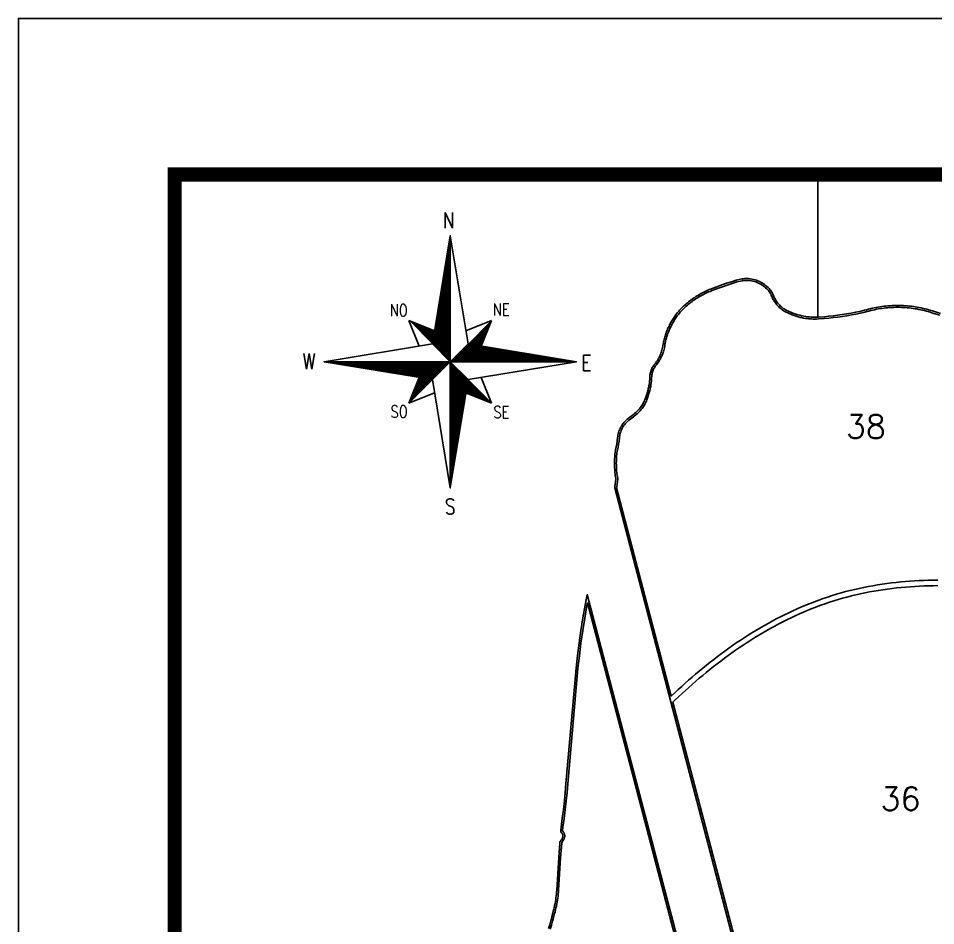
# Model space of a CAD drawing. Header units: metres. Extents: x 731436 to 734980, y 7842414 to 7847426.
# Drawn here: x 731436 to 732427, y 7846445 to 7847426 of the extents above; entities that cross this region are included whole.
import ezdxf
from ezdxf.enums import TextEntityAlignment as Align

# ---------------------------------------------------------------- set-up
doc = ezdxf.new("R2010")
doc.units = ezdxf.units.M
doc.header["$LTSCALE"] = 0.6
doc.linetypes.add('LIN0', pattern=[0])
for name, color, linetype in [('0114001293', 1, 'Continuous'), ('0114001293036', 5, 'Continuous'), ('0114001293038', 5, 'Continuous'), ('0114001293039', 5, 'Continuous'), ('MALHA', 8, 'Continuous'), ('MARGEM', 5, 'Continuous'), ('SETA_NORTE', 3, 'Continuous'), ('TEXTO', 7, 'Continuous')]:
    doc.layers.add(name, color=color, linetype=linetype)
doc.styles.add('ROMANS', font='romans')
doc.styles.add('Simplex', font='simplex.shx')

# ---------------------------------------------------------------- blocks, each defined once
blk = doc.blocks.new('A$C309442C0')
at = {"layer": 'SETA_NORTE', "linetype": 'Continuous'}
h = blk.add_hatch(dxfattribs=at)
h.set_pattern_fill('ANSI31', color=256, scale=0.1375, angle=-90, style=0)
h.set_pattern_definition([(315, (-215853.3434, 13873.16845), (0.3086963042, 0.3086963042), [])])
h.paths.add_polyline_path([(73.46, 97.41), (74.7, 104.95), (60.04, 110.83)])
h = blk.add_hatch(dxfattribs=at)
h.set_pattern_fill('ANSI31', color=256, scale=0.1375, angle=180, style=0)
h.set_pattern_definition([(225, (13869.59828, 216024.21475), (0.3086963042, -0.3086963042), [])])
h.paths.add_polyline_path([(93.84, 97.41), (101.38, 96.17), (107.26, 110.83)])
h = blk.add_hatch(dxfattribs=at)
h.set_pattern_fill('ANSI31', color=256, scale=0.1375, style=0)
h.set_pattern_definition([(45, (-13702.2971, -215849.77324), (-0.3086963042, 0.3086963042), [])])
h.paths.add_polyline_path([(73.46, 77.03), (65.92, 78.27), (60.04, 63.61)])
h = blk.add_hatch(dxfattribs=at)
h.set_pattern_fill('ANSI31', color=256, scale=0.1375, angle=90, style=0)
h.set_pattern_definition([(135, (216020.6446, -13698.72693), (-0.3086963042, -0.3086963042), [])])
h.paths.add_polyline_path([(93.84, 77.03), (92.6, 69.49), (107.26, 63.61)])
for p, q in [((83.35, 157.49), (83.65, 157.79)), ((83.48, 158.25), (83.65, 158.42)), ((83.6, 159.02), (83.65, 159.06)), ((82.22, 150.63), (83.65, 152.05)), ((82.35, 151.39), (83.65, 152.69)), ((82.47, 152.15), (83.65, 153.33)), ((82.6, 152.91), (83.65, 153.96)), ((82.73, 153.68), (83.65, 154.6)), ((82.85, 154.44), (83.65, 155.24)), ((82.98, 155.2), (83.65, 155.88)), ((83.1, 155.96), (83.65, 156.51)), ((83.23, 156.73), (83.65, 157.15)), ((81.22, 144.53), (83.65, 146.96)), ((81.34, 145.29), (83.65, 147.59)), ((81.47, 146.05), (83.65, 148.23)), ((81.59, 146.81), (83.65, 148.87)), ((81.72, 147.58), (83.65, 149.51)), ((81.85, 148.34), (83.65, 150.14)), ((81.97, 149.1), (83.65, 150.78)), ((82.1, 149.86), (83.65, 151.42)), ((80.21, 138.42), (83.65, 141.86)), ((80.34, 139.19), (83.65, 142.5)), ((80.46, 139.95), (83.65, 143.14)), ((80.59, 140.71), (83.65, 143.77)), ((80.72, 141.47), (83.65, 144.41)), ((80.84, 142.24), (83.65, 145.05)), ((80.97, 143), (83.65, 145.68)), ((81.09, 143.76), (83.65, 146.32)), ((79.21, 132.32), (83.65, 136.77)), ((79.33, 133.09), (83.65, 137.4)), ((79.46, 133.85), (83.65, 138.04)), ((79.59, 134.61), (83.65, 138.68)), ((79.71, 135.37), (83.65, 139.31)), ((79.84, 136.14), (83.65, 139.95)), ((79.96, 136.9), (83.65, 140.59)), ((80.09, 137.66), (83.65, 141.22)), ((78.08, 125.46), (83.65, 131.03)), ((78.2, 126.22), (83.65, 131.67)), ((78.33, 126.98), (83.65, 132.31)), ((78.45, 127.75), (83.65, 132.94)), ((78.58, 128.51), (83.65, 133.58)), ((78.71, 129.27), (83.65, 134.22)), ((78.83, 130.03), (83.65, 134.85)), ((78.96, 130.8), (83.65, 135.49)), ((79.08, 131.56), (83.65, 136.13)), ((77.07, 119.36), (83.65, 125.94)), ((77.2, 120.12), (83.65, 126.57)), ((77.32, 120.88), (83.65, 127.21)), ((77.45, 121.65), (83.65, 127.85)), ((77.58, 122.41), (83.65, 128.48)), ((77.7, 123.17), (83.65, 129.12)), ((77.83, 123.93), (83.65, 129.76)), ((77.95, 124.7), (83.65, 130.39)), ((76.07, 113.26), (83.65, 120.84)), ((76.19, 114.02), (83.65, 121.48)), ((76.32, 114.78), (83.65, 122.11)), ((76.44, 115.54), (83.65, 122.75)), ((76.57, 116.31), (83.65, 123.39)), ((76.7, 117.07), (83.65, 124.02)), ((76.82, 117.83), (83.65, 124.66)), ((76.95, 118.59), (83.65, 125.3)), ((75.06, 107.16), (83.65, 115.74)), ((75.19, 107.92), (83.65, 116.38)), ((75.31, 108.68), (83.65, 117.02)), ((75.44, 109.44), (83.65, 117.65)), ((75.57, 110.21), (83.65, 118.29)), ((75.69, 110.97), (83.65, 118.93)), ((75.82, 111.73), (83.65, 119.57)), ((75.94, 112.49), (83.65, 120.2)), ((60.04, 110.83), (74.7, 104.95)), ((60.04, 110.83), (65.92, 96.17)), ((74.06, 101.05), (83.65, 110.65)), ((74.18, 101.82), (83.65, 111.28)), ((74.31, 102.58), (83.65, 111.92)), ((74.43, 103.34), (83.65, 112.56)), ((74.56, 104.1), (83.65, 113.19)), ((74.69, 104.87), (83.65, 113.83)), ((74.81, 105.63), (83.65, 114.47)), ((74.94, 106.39), (83.65, 115.11)), ((107.26, 110.83), (92.6, 104.95)), ((107.26, 110.83), (101.38, 96.17)), ((73.53, 97.34), (83.65, 107.46)), ((73.56, 98), (83.65, 108.1)), ((73.68, 98.77), (83.65, 108.74)), ((73.81, 99.53), (83.65, 109.37)), ((73.85, 97.02), (83.65, 106.82)), ((73.93, 100.29), (83.65, 110.01)), ((74.17, 96.7), (83.65, 106.19)), ((74.49, 96.39), (83.65, 105.55)), ((74.8, 96.07), (83.65, 104.91)), ((75.12, 95.75), (83.65, 104.28)), ((75.44, 95.43), (83.65, 103.64)), ((75.76, 95.11), (83.65, 103)), ((76.08, 94.79), (83.65, 102.37)), ((76.4, 94.47), (83.65, 101.73)), ((76.72, 94.16), (83.65, 101.09)), ((77.03, 93.84), (83.65, 100.45)), ((77.35, 93.52), (83.65, 99.82)), ((77.67, 93.2), (83.65, 99.18)), ((77.99, 92.88), (83.65, 98.54)), ((78.31, 92.56), (83.65, 97.91)), ((78.63, 92.24), (83.65, 97.27)), ((78.94, 91.93), (83.65, 96.63)), ((79.26, 91.61), (83.65, 95.99)), ((79.58, 91.29), (83.65, 95.36)), ((79.9, 90.97), (83.65, 94.72)), ((83.79, 87.22), (93.97, 97.39)), ((84.43, 87.22), (94.51, 97.3)), ((85.07, 87.22), (95.06, 97.21)), ((85.71, 87.22), (95.61, 97.12)), ((86.34, 87.22), (96.15, 97.03)), ((86.98, 87.22), (96.7, 96.94)), ((87.62, 87.22), (97.25, 96.85)), ((88.25, 87.22), (97.8, 96.76)), ((88.89, 87.22), (98.34, 96.67)), ((89.53, 87.22), (98.89, 96.58)), ((90.17, 87.22), (99.44, 96.49)), ((90.8, 87.22), (99.98, 96.4)), ((91.44, 87.22), (100.53, 96.31)), ((92.08, 87.22), (101.08, 96.22)), ((92.71, 87.22), (101.62, 96.13)), ((93.35, 87.22), (102.17, 96.04)), ((93.99, 87.22), (102.72, 95.95)), ((94.62, 87.22), (103.27, 95.86)), ((95.26, 87.22), (103.81, 95.77)), ((95.9, 87.22), (104.36, 95.68)), ((96.54, 87.22), (104.91, 95.59)), ((97.17, 87.22), (105.45, 95.5)), ((97.81, 87.22), (106, 95.41)), ((98.45, 87.22), (106.55, 95.32)), ((99.08, 87.22), (107.09, 95.23)), ((99.72, 87.22), (107.64, 95.14)), ((100.36, 87.22), (108.19, 95.05)), ((100.99, 87.22), (108.73, 94.96)), ((101.63, 87.22), (109.28, 94.87)), ((102.27, 87.22), (109.83, 94.78)), ((102.91, 87.22), (110.38, 94.69)), ((103.54, 87.22), (110.92, 94.6)), ((104.18, 87.22), (111.47, 94.51)), ((104.82, 87.22), (112.02, 94.42)), ((80.22, 90.65), (83.65, 94.08)), ((80.54, 90.33), (83.65, 93.45)), ((80.86, 90.02), (83.65, 92.81)), ((81.17, 89.7), (83.65, 92.17)), ((81.49, 89.38), (83.65, 91.54)), ((81.81, 89.06), (83.65, 90.9)), ((82.13, 88.74), (83.65, 90.26)), ((82.45, 88.42), (83.65, 89.62)), ((105.45, 87.22), (112.56, 94.33)), ((106.09, 87.22), (113.11, 94.24)), ((106.73, 87.22), (113.66, 94.15)), ((107.37, 87.22), (114.2, 94.06)), ((108, 87.22), (114.75, 93.97)), ((108.64, 87.22), (115.3, 93.88)), ((109.28, 87.22), (115.84, 93.79)), ((109.91, 87.22), (116.39, 93.7)), ((110.55, 87.22), (116.94, 93.61)), ((111.19, 87.22), (117.49, 93.52)), ((111.82, 87.22), (118.03, 93.43)), ((112.46, 87.22), (118.58, 93.34)), ((113.1, 87.22), (119.13, 93.25)), ((113.74, 87.22), (119.67, 93.16)), ((114.37, 87.22), (120.22, 93.07)), ((115.01, 87.22), (120.77, 92.98)), ((115.65, 87.22), (121.31, 92.89)), ((116.28, 87.22), (121.86, 92.8)), ((116.92, 87.22), (122.41, 92.71)), ((117.56, 87.22), (122.95, 92.62)), ((118.19, 87.22), (123.5, 92.53)), ((118.83, 87.22), (124.05, 92.44)), ((119.47, 87.22), (124.6, 92.35)), ((120.11, 87.22), (125.14, 92.26)), ((120.74, 87.22), (125.69, 92.17)), ((121.38, 87.22), (126.24, 92.08)), ((122.02, 87.22), (126.78, 91.99)), ((122.65, 87.22), (127.33, 91.9)), ((123.29, 87.22), (127.88, 91.81)), ((123.93, 87.22), (128.42, 91.72)), ((124.56, 87.22), (128.97, 91.63)), ((125.2, 87.22), (129.52, 91.54)), ((125.84, 87.22), (130.07, 91.45)), ((126.48, 87.22), (130.61, 91.36)), ((127.11, 87.22), (131.16, 91.27)), ((127.75, 87.22), (131.71, 91.18)), ((128.39, 87.22), (132.25, 91.09)), ((129.02, 87.22), (132.8, 91)), ((129.66, 87.22), (133.35, 90.91)), ((130.3, 87.22), (133.89, 90.82)), ((130.94, 87.22), (134.44, 90.73)), ((131.57, 87.22), (134.99, 90.64)), ((132.21, 87.22), (135.53, 90.55)), ((132.85, 87.22), (136.08, 90.46)), ((133.48, 87.22), (136.63, 90.37)), ((134.12, 87.22), (137.18, 90.28)), ((134.76, 87.22), (137.72, 90.19)), ((135.39, 87.22), (138.27, 90.1)), ((136.03, 87.22), (138.82, 90.01)), ((136.67, 87.22), (139.36, 89.92)), ((137.31, 87.22), (139.91, 89.83)), ((137.94, 87.22), (140.46, 89.74)), ((138.58, 87.22), (141, 89.65)), ((139.22, 87.22), (141.55, 89.56)), ((139.85, 87.22), (142.1, 89.46)), ((140.49, 87.22), (142.64, 89.37)), ((141.13, 87.22), (143.19, 89.28)), ((141.76, 87.22), (143.74, 89.19)), ((142.4, 87.22), (144.29, 89.1)), ((11.78, 87.19), (11.81, 87.22)), ((12.32, 87.1), (12.45, 87.22)), ((12.87, 87.01), (13.08, 87.22)), ((13.42, 86.92), (13.72, 87.22)), ((13.97, 86.83), (14.36, 87.22)), ((14.51, 86.74), (15, 87.22)), ((15.06, 86.65), (15.63, 87.22)), ((15.61, 86.56), (16.27, 87.22)), ((16.15, 86.47), (16.91, 87.22)), ((16.7, 86.38), (17.54, 87.22)), ((17.25, 86.29), (18.18, 87.22)), ((17.79, 86.2), (18.82, 87.22)), ((18.34, 86.11), (19.45, 87.22)), ((18.89, 86.02), (20.09, 87.22)), ((19.43, 85.93), (20.73, 87.22)), ((19.98, 85.84), (21.37, 87.22)), ((20.53, 85.75), (22, 87.22)), ((21.08, 85.66), (22.64, 87.22)), ((21.62, 85.57), (23.28, 87.22)), ((22.17, 85.48), (23.91, 87.22)), ((22.72, 85.39), (24.55, 87.22)), ((23.26, 85.3), (25.19, 87.22)), ((23.81, 85.21), (25.82, 87.22)), ((24.36, 85.12), (26.46, 87.22)), ((24.9, 85.03), (27.1, 87.22)), ((25.45, 84.94), (27.74, 87.22)), ((26, 84.85), (28.37, 87.22)), ((26.54, 84.76), (29.01, 87.22)), ((27.09, 84.67), (29.65, 87.22)), ((27.64, 84.58), (30.28, 87.22)), ((28.19, 84.49), (30.92, 87.22)), ((28.73, 84.4), (31.56, 87.22)), ((29.28, 84.31), (32.2, 87.22)), ((29.83, 84.22), (32.83, 87.22)), ((30.37, 84.12), (33.47, 87.22)), ((30.92, 84.03), (34.11, 87.22)), ((31.47, 83.94), (34.74, 87.22)), ((32.01, 83.85), (35.38, 87.22)), ((32.56, 83.76), (36.02, 87.22)), ((33.11, 83.67), (36.65, 87.22)), ((33.66, 83.58), (37.29, 87.22)), ((34.2, 83.49), (37.93, 87.22)), ((34.75, 83.4), (38.57, 87.22)), ((35.3, 83.31), (39.2, 87.22)), ((35.84, 83.22), (39.84, 87.22)), ((36.39, 83.13), (40.48, 87.22)), ((36.94, 83.04), (41.11, 87.22)), ((37.48, 82.95), (41.75, 87.22)), ((38.03, 82.86), (42.39, 87.22)), ((38.58, 82.77), (43.02, 87.22)), ((39.12, 82.68), (43.66, 87.22)), ((39.67, 82.59), (44.3, 87.22)), ((40.22, 82.5), (44.94, 87.22)), ((40.77, 82.41), (45.57, 87.22)), ((41.31, 82.32), (46.21, 87.22)), ((41.86, 82.23), (46.85, 87.22)), ((42.41, 82.14), (47.48, 87.22)), ((42.95, 82.05), (48.12, 87.22)), ((43.5, 81.96), (48.76, 87.22)), ((44.05, 81.87), (49.4, 87.22)), ((44.59, 81.78), (50.03, 87.22)), ((45.14, 81.69), (50.67, 87.22)), ((45.69, 81.6), (51.31, 87.22)), ((46.23, 81.51), (51.94, 87.22)), ((46.78, 81.42), (52.58, 87.22)), ((47.33, 81.33), (53.22, 87.22)), ((47.88, 81.24), (53.85, 87.22)), ((48.42, 81.15), (54.49, 87.22)), ((48.97, 81.06), (55.13, 87.22)), ((49.52, 80.97), (55.77, 87.22)), ((50.06, 80.88), (56.4, 87.22)), ((50.61, 80.79), (57.04, 87.22)), ((51.16, 80.7), (57.68, 87.22)), ((51.7, 80.61), (58.31, 87.22)), ((52.25, 80.52), (58.95, 87.22)), ((52.8, 80.43), (59.59, 87.22)), ((53.35, 80.34), (60.22, 87.22)), ((53.89, 80.25), (60.86, 87.22)), ((54.44, 80.16), (61.5, 87.22)), ((54.99, 80.07), (62.14, 87.22)), ((55.53, 79.98), (62.77, 87.22)), ((56.08, 79.89), (63.41, 87.22)), ((56.63, 79.8), (64.05, 87.22)), ((57.17, 79.71), (64.68, 87.22)), ((57.72, 79.62), (65.32, 87.22)), ((58.27, 79.53), (65.96, 87.22)), ((58.81, 79.44), (66.59, 87.22)), ((59.36, 79.35), (67.23, 87.22)), ((59.91, 79.26), (67.87, 87.22)), ((83.65, 87.22), (60.04, 63.61)), ((60.46, 79.17), (68.51, 87.22)), ((61, 79.08), (69.14, 87.22)), ((61.55, 78.99), (69.78, 87.22)), ((62.1, 78.9), (70.42, 87.22)), ((62.64, 78.81), (71.05, 87.22)), ((63.19, 78.72), (71.69, 87.22)), ((63.74, 78.63), (72.33, 87.22)), ((64.28, 78.54), (72.97, 87.22)), ((64.83, 78.45), (73.6, 87.22)), ((65.38, 78.36), (74.24, 87.22)), ((65.92, 78.27), (74.88, 87.22)), ((66.47, 78.18), (75.51, 87.22)), ((67.02, 78.09), (76.15, 87.22)), ((67.57, 78), (76.79, 87.22)), ((68.11, 77.91), (77.42, 87.22)), ((68.66, 77.82), (78.06, 87.22)), ((69.21, 77.73), (78.7, 87.22)), ((69.75, 77.64), (79.34, 87.22)), ((70.3, 77.55), (79.97, 87.22)), ((70.85, 77.46), (80.61, 87.22)), ((71.39, 77.37), (81.25, 87.22)), ((71.94, 77.28), (81.88, 87.22)), ((72.49, 77.19), (82.52, 87.22)), ((73.04, 77.1), (83.16, 87.22)), ((82.77, 88.1), (83.65, 88.99)), ((83.09, 87.79), (83.65, 88.35)), ((83.4, 87.47), (83.65, 87.71)), ((83.65, 87.08), (83.72, 87.15)), ((83.65, 86.44), (84.04, 86.83)), ((83.65, 85.8), (84.36, 86.51)), ((83.65, 85.17), (84.68, 86.19)), ((83.65, 84.53), (85, 85.87)), ((83.65, 83.89), (85.32, 85.56)), ((83.65, 83.25), (85.63, 85.24)), ((83.65, 82.62), (85.95, 84.92)), ((83.65, 81.98), (86.27, 84.6)), ((83.65, 81.34), (86.59, 84.28)), ((83.65, 80.71), (86.91, 83.96)), ((143.04, 87.22), (144.83, 89.01)), ((143.68, 87.22), (145.38, 88.92)), ((144.31, 87.22), (145.93, 88.83)), ((144.95, 87.22), (146.47, 88.74)), ((145.59, 87.22), (147.02, 88.65)), ((146.22, 87.22), (147.57, 88.56)), ((146.86, 87.22), (148.11, 88.47)), ((147.5, 87.22), (148.66, 88.38)), ((148.14, 87.22), (149.21, 88.29)), ((148.77, 87.22), (149.76, 88.2)), ((149.41, 87.22), (150.3, 88.11)), ((150.05, 87.22), (150.85, 88.02)), ((150.68, 87.22), (151.4, 87.93)), ((151.32, 87.22), (151.94, 87.84)), ((151.96, 87.22), (152.49, 87.75)), ((152.59, 87.22), (153.04, 87.66)), ((153.23, 87.22), (153.58, 87.57)), ((153.87, 87.22), (154.13, 87.48)), ((154.51, 87.22), (154.68, 87.39)), ((155.14, 87.22), (155.22, 87.3)), ((83.65, 80.07), (87.23, 83.64)), ((83.65, 79.43), (87.54, 83.33)), ((83.65, 78.8), (87.86, 83.01)), ((83.65, 78.16), (88.18, 82.69)), ((83.65, 77.52), (88.5, 82.37)), ((83.65, 76.88), (88.82, 82.05)), ((83.65, 76.25), (89.14, 81.73)), ((83.65, 75.61), (89.46, 81.42)), ((83.65, 74.97), (89.77, 81.1)), ((83.65, 74.34), (90.09, 80.78)), ((83.65, 73.7), (90.41, 80.46)), ((83.65, 73.06), (90.73, 80.14)), ((83.65, 72.42), (91.05, 79.82)), ((83.65, 71.79), (91.37, 79.5)), ((83.65, 71.15), (91.69, 79.19)), ((83.65, 70.51), (92, 78.87)), ((60.04, 63.61), (65.92, 78.27)), ((83.65, 69.88), (92.32, 78.55)), ((83.65, 69.24), (92.64, 78.23)), ((83.65, 68.6), (92.96, 77.91)), ((83.65, 67.97), (93.28, 77.59)), ((83.65, 67.33), (93.6, 77.27)), ((83.65, 66.69), (93.81, 76.86)), ((83.65, 66.05), (93.69, 76.09)), ((83.65, 65.42), (93.56, 75.33)), ((83.65, 64.78), (93.44, 74.57)), ((83.65, 64.14), (93.31, 73.8)), ((107.26, 63.61), (101.38, 78.27)), ((60.04, 63.61), (74.7, 69.49)), ((83.65, 63.51), (93.19, 73.04)), ((83.65, 62.87), (93.06, 72.28)), ((83.65, 62.23), (92.94, 71.52)), ((83.65, 61.6), (92.81, 70.75)), ((83.65, 60.96), (92.68, 69.99)), ((83.65, 60.32), (92.56, 69.23)), ((83.65, 59.68), (92.43, 68.47)), ((107.26, 63.61), (92.6, 69.49)), ((83.65, 59.05), (92.31, 67.7)), ((83.65, 58.41), (92.18, 66.94)), ((83.65, 57.77), (92.06, 66.18)), ((83.65, 57.14), (91.93, 65.42)), ((83.65, 56.5), (91.8, 64.65)), ((83.65, 55.86), (91.68, 63.89)), ((83.65, 55.22), (91.55, 63.13)), ((83.65, 54.59), (91.43, 62.37)), ((83.65, 53.95), (91.3, 61.6)), ((83.65, 53.31), (91.18, 60.84)), ((83.65, 52.68), (91.05, 60.08)), ((83.65, 52.04), (90.93, 59.31)), ((83.65, 51.4), (90.8, 58.55)), ((83.65, 50.77), (90.67, 57.79)), ((83.65, 50.13), (90.55, 57.03)), ((83.65, 49.49), (90.42, 56.26)), ((83.65, 48.85), (90.3, 55.5)), ((83.65, 48.22), (90.17, 54.74)), ((83.65, 47.58), (90.05, 53.98)), ((83.65, 46.94), (89.92, 53.21)), ((83.65, 46.31), (89.79, 52.45)), ((83.65, 45.67), (89.67, 51.69)), ((83.65, 45.03), (89.54, 50.93)), ((83.65, 44.4), (89.42, 50.16)), ((83.65, 43.76), (89.29, 49.4)), ((83.65, 43.12), (89.17, 48.64)), ((83.65, 42.48), (89.04, 47.87)), ((83.65, 41.85), (88.92, 47.11)), ((83.65, 41.21), (88.79, 46.35)), ((83.65, 40.57), (88.66, 45.59)), ((83.65, 39.94), (88.54, 44.82)), ((83.65, 39.3), (88.41, 44.06)), ((83.65, 38.66), (88.29, 43.3)), ((83.65, 38.02), (88.16, 42.54)), ((83.65, 37.39), (88.04, 41.77)), ((83.65, 36.75), (87.91, 41.01)), ((83.65, 36.11), (87.78, 40.25)), ((83.65, 35.48), (87.66, 39.49)), ((83.65, 34.84), (87.53, 38.72)), ((83.65, 34.2), (87.41, 37.96)), ((83.65, 33.57), (87.28, 37.2)), ((83.65, 32.93), (87.16, 36.43)), ((83.65, 32.29), (87.03, 35.67)), ((83.65, 31.65), (86.91, 34.91)), ((83.65, 31.02), (86.78, 34.15)), ((83.65, 30.38), (86.65, 33.38)), ((83.65, 29.74), (86.53, 32.62)), ((83.65, 29.11), (86.4, 31.86)), ((83.65, 28.47), (86.28, 31.1)), ((83.65, 27.83), (86.15, 30.33)), ((83.65, 27.2), (86.03, 29.57)), ((83.65, 26.56), (85.9, 28.81)), ((83.65, 25.92), (85.77, 28.05)), ((83.65, 25.28), (85.65, 27.28)), ((83.65, 24.65), (85.52, 26.52)), ((83.65, 24.01), (85.4, 25.76)), ((83.65, 23.37), (85.27, 25)), ((83.65, 22.74), (85.15, 24.23)), ((83.65, 22.1), (85.02, 23.47)), ((83.65, 21.46), (84.9, 22.71)), ((83.65, 20.83), (84.77, 21.94)), ((83.65, 20.19), (84.64, 21.18)), ((83.65, 19.55), (84.52, 20.42)), ((83.65, 18.91), (84.39, 19.66)), ((83.65, 18.28), (84.27, 18.89)), ((83.65, 17.64), (84.14, 18.13)), ((83.65, 17), (84.02, 17.37)), ((83.65, 16.37), (83.89, 16.61)), ((83.65, 15.73), (83.76, 15.84))]:
    blk.add_line(p, q, dxfattribs=at)
blk.add_lwpolyline([(93.84, 77.03), (155.72, 87.22), (93.84, 97.41), (83.65, 159.29), (73.46, 97.41), (11.58, 87.22), (73.46, 77.03), (83.65, 15.15)], close=True, dxfattribs=at)
for points in [[(83.65, 87.22), (83.65, 159.29)], [(83.65, 87.22), (73.46, 97.41)], [(83.65, 87.22), (93.84, 97.41)], [(11.58, 87.22), (155.72, 87.22)], [(83.65, 87.22), (73.46, 77.03)], [(83.65, 87.22), (93.84, 77.03)], [(83.65, 87.22), (83.65, 15.15)]]:
    blk.add_lwpolyline(points, dxfattribs=at)
at = {"layer": 'SETA_NORTE', "color": 7, "lineweight": 30, "style": 'ROMANS', "width": 0.8}
for s, height, p in [('N ', 8.938, (79.47, 163.6)), ('NE', 6.875, (107.97, 113.71)), ('NO', 6.875, (49.06, 113.22)), ('W', 8.94, (-0.68, 82.95)), ('E', 8.94, (158.6, 82.11)), ('SO', 6.875, (49.53, 55.28)), ('SE', 6.875, (108.31, 55.02)), ('S', 8.94, (80.57, 0))]:
    blk.add_text(s, height=height, dxfattribs=at).set_placement(p)

msp = doc.modelspace()

# ---------------------------------------------------------------- linework, layer by layer
at = {"layer": '0114001293'}
for points in [[(732254.27, 7846255.09), (732141.07, 7846687.37), (732080.52, 7846918.41), (732080.73, 7846919.84), (732081.1, 7846922.55), (732081.41, 7846925.27), (732081.72, 7846928.31), (732081.39, 7846930.28), (732081.15, 7846931.91), (732080.94, 7846933.55), (732080.76, 7846935.19), (732080.6, 7846936.84), (732080.47, 7846938.48), (732080.37, 7846940.13), (732080.3, 7846941.78), (732080.25, 7846943.43), (732080.24, 7846945.08), (732080.25, 7846946.73), (732080.29, 7846948.38), (732080.35, 7846950.03), (732080.45, 7846951.68), (732080.57, 7846953.32), (732080.72, 7846954.97), (732080.89, 7846956.52), (732081.5, 7846959.63), (732082.09, 7846962.87), (732082.64, 7846966.12), (732083.14, 7846969.37), (732083.6, 7846972.69), (732083.78, 7846974.26), (732083.94, 7846975.29), (732084.24, 7846976.78), (732084.62, 7846978.26), (732085.08, 7846979.72), (732085.62, 7846981.16), (732086.23, 7846982.57), (732086.91, 7846983.94), (732087.66, 7846985.27), (732088.48, 7846986.57), (732089.36, 7846987.82), (732090.31, 7846989.02), (732091.32, 7846990.16), (732092.04, 7846990.91), (732093.13, 7846991.96), (732093.92, 7846992.64), (732095.1, 7846993.59), (732096.81, 7846994.83), (732098.14, 7846995.82), (732099.45, 7846996.82), (732100.74, 7846997.84), (732102.01, 7846998.88), (732103.27, 7846999.95), (732104.55, 7847001.07), (732105.49, 7847002.02), (732106.35, 7847002.95), (732107.18, 7847003.91), (732107.98, 7847004.91), (732108.36, 7847005.4), (732109.11, 7847006.43), (732109.82, 7847007.48), (732110.49, 7847008.56), (732111.13, 7847009.66), (732111.73, 7847010.78), (732112.01, 7847011.34), (732112.29, 7847011.91), (732112.81, 7847013.07), (732113.29, 7847014.24), (732113.74, 7847015.43), (732114.12, 7847016.58), (732114.88, 7847018.72), (732115.23, 7847019.81), (732115.89, 7847022.05), (732116.48, 7847024.3), (732116.74, 7847025.42), (732117.22, 7847027.71), (732117.43, 7847028.84), (732117.62, 7847029.98), (732117.94, 7847032.3), (732118.07, 7847033.44), (732118.28, 7847035.77), (732118.35, 7847036.92), (732118.47, 7847039.52), (732118.53, 7847040.28), (732118.63, 7847041.03), (732118.81, 7847042.12), (732119.05, 7847043.22), (732119.35, 7847044.3), (732119.71, 7847045.36), (732120.11, 7847046.41), (732120.57, 7847047.43), (732121.08, 7847048.43), (732121.65, 7847049.4), (732122.25, 7847050.33), (732122.69, 7847050.95), (732123.12, 7847051.51), (732124.01, 7847052.6), (732124.89, 7847053.76), (732125.74, 7847054.94), (732126.54, 7847056.16), (732127.29, 7847057.4), (732128.01, 7847058.67), (732128.68, 7847059.96), (732129.3, 7847061.27), (732129.88, 7847062.61), (732130.42, 7847063.97), (732130.66, 7847064.64), (732131.12, 7847066.03), (732131.54, 7847067.42), (732131.9, 7847068.83), (732132.22, 7847070.25), (732132.48, 7847071.69), (732132.6, 7847072.39), (732132.78, 7847073.76), (732133, 7847074.96), (732133.26, 7847076.23), (732133.54, 7847077.5), (732133.84, 7847078.75), (732134.17, 7847080.01), (732134.51, 7847081.25), (732134.88, 7847082.49), (732135.27, 7847083.73), (732135.67, 7847084.96), (732136.1, 7847086.18), (732136.56, 7847087.39), (732137.03, 7847088.59), (732137.52, 7847089.79), (732138.03, 7847090.98), (732138.57, 7847092.16), (732139.12, 7847093.33), (732139.69, 7847094.49), (732140.29, 7847095.64), (732140.9, 7847096.78), (732141.53, 7847097.9), (732142.18, 7847099.02), (732142.85, 7847100.13), (732143.54, 7847101.22), (732144.25, 7847102.31), (732144.98, 7847103.38), (732145.73, 7847104.43), (732146.49, 7847105.48), (732147.27, 7847106.51), (732148.07, 7847107.53), (732148.89, 7847108.53), (732149.72, 7847109.52), (732150.57, 7847110.49), (732151.44, 7847111.45), (732152.33, 7847112.4), (732154.11, 7847114.22), (732155.3, 7847115.31), (732156.51, 7847116.39), (732157.75, 7847117.45), (732159, 7847118.49), (732160.27, 7847119.51), (732161.55, 7847120.51), (732162.85, 7847121.48), (732164.17, 7847122.44), (732165.51, 7847123.37), (732166.86, 7847124.28), (732168.23, 7847125.16), (732169.61, 7847126.02), (732171, 7847126.86), (732172.41, 7847127.68), (732173.83, 7847128.47), (732175.27, 7847129.23), (732176.72, 7847129.97), (732178.18, 7847130.69), (732179.65, 7847131.38), (732181.14, 7847132.05), (732182.64, 7847132.69), (732184.14, 7847133.31), (732185.67, 7847133.9), (732190.86, 7847135.86), (732196.07, 7847137.74), (732201.31, 7847139.55), (732206.57, 7847141.27), (732211.79, 7847142.9), (732217.72, 7847144.25), (732218.78, 7847144.4), (732220.47, 7847144.56), (732221.64, 7847144.62), (732223.35, 7847144.63), (732225.07, 7847144.55), (732226.79, 7847144.38), (732228.49, 7847144.13), (732230.18, 7847143.78), (732231.85, 7847143.35), (732233.49, 7847142.83), (732235.1, 7847142.22), (732236.68, 7847141.54), (732238.21, 7847140.77), (732239.23, 7847140.2), (732240.69, 7847139.31), (732242.11, 7847138.33), (732243.48, 7847137.28), (732244.79, 7847136.16), (732246.04, 7847134.98), (732247.22, 7847133.74), (732247.98, 7847132.86), (732248.7, 7847131.97), (732249.39, 7847131.05), (732250.05, 7847130.11), (732250.82, 7847128.93), (732251.35, 7847127.46), (732251.81, 7847126.34), (732252.3, 7847125.24), (732252.83, 7847124.15), (732253.39, 7847123.09), (732253.99, 7847122.04), (732254.64, 7847121.01), (732254.96, 7847120.52), (732255.65, 7847119.52), (732256.38, 7847118.55), (732257.13, 7847117.61), (732257.92, 7847116.69), (732258.74, 7847115.8), (732259.58, 7847114.94), (732260.46, 7847114.11), (732261.37, 7847113.31), (732262.43, 7847112.44), (732263.54, 7847111.78), (732264.52, 7847111.22), (732266.54, 7847110.15), (732267.54, 7847109.65), (732269.6, 7847108.67), (732270.63, 7847108.22), (732272.74, 7847107.36), (732274.87, 7847106.58), (732275.93, 7847106.22), (732278.11, 7847105.54), (732280.3, 7847104.94), (732281.39, 7847104.67), (732282.49, 7847104.42), (732284.73, 7847103.98), (732286.96, 7847103.61), (732289.22, 7847103.31), (732290.33, 7847103.2), (732292.6, 7847103.02), (732294.88, 7847102.92), (732296, 7847102.91), (732298.27, 7847102.93), (732300.55, 7847103.02), (732306.53, 7847103.45), (732311.42, 7847103.88), (732316.31, 7847104.4), (732321.18, 7847105), (732326.05, 7847105.68), (732330.9, 7847106.44), (732335.73, 7847107.29), (732340.56, 7847108.22), (732345.36, 7847109.23), (732350.2, 7847110.33), (732352.34, 7847110.95), (732354.39, 7847111.51), (732356.46, 7847112.03), (732358.53, 7847112.52), (732360.61, 7847112.97), (732362.7, 7847113.39), (732364.8, 7847113.77), (732366.9, 7847114.11), (732369.01, 7847114.42), (732371.12, 7847114.69), (732373.24, 7847114.93), (732375.36, 7847115.13), (732377.48, 7847115.29), (732379.61, 7847115.42), (732381.74, 7847115.51), (732383.87, 7847115.56), (732386, 7847115.58), (732388.13, 7847115.55), (732390.26, 7847115.5), (732392.39, 7847115.4), (732394.51, 7847115.27), (732396.64, 7847115.11), (732398.76, 7847114.9), (732400.88, 7847114.67), (732402.99, 7847114.39), (732405.1, 7847114.08), (732407.2, 7847113.73), (732409.29, 7847113.35), (732411.38, 7847112.92), (732413.46, 7847112.47), (732415.54, 7847111.98), (732417.6, 7847111.45), (732419.65, 7847110.89), (732421.7, 7847110.29), (732423.73, 7847109.66), (732425.81, 7847108.97), (732432.32, 7847107.03)], [(732009.01, 7846442.23), (732010.26, 7846446.39), (732011.44, 7846450.58), (732012.55, 7846454.79), (732013.57, 7846458.9), (732014.12, 7846460.97), (732014.64, 7846462.98), (732015.12, 7846465.02), (732015.58, 7846467.07), (732016.01, 7846469.25), (732016.39, 7846471.32), (732016.74, 7846473.39), (732017.05, 7846475.47), (732017.32, 7846477.55), (732017.56, 7846479.64), (732017.76, 7846481.74), (732017.93, 7846483.83), (732020.11, 7846519.09), (732021.27, 7846534.58), (732021.4, 7846535.42), (732021.67, 7846536.17), (732023.57, 7846539.14), (732023.88, 7846539.67), (732023.97, 7846539.83), (732024.36, 7846540.82), (732024.54, 7846541.77), (732024.53, 7846542.74), (732024.34, 7846543.69), (732023.96, 7846544.59), (732023.37, 7846545.47), (732022.39, 7846546.63), (732022.27, 7846547.57), (732022.27, 7846548.11), (732022.56, 7846551.89), (732023.91, 7846561.46), (732025.11, 7846570.85), (732026.15, 7846580.07), (732027.06, 7846589.42), (732027.83, 7846598.81), (732038.81, 7846723.47), (732040.34, 7846737.19), (732042.08, 7846750.84), (732044.04, 7846764.46), (732046.2, 7846778.04), (732048.58, 7846791.6), (732050.78, 7846803.08), (732098.24, 7846622.01), (732213.63, 7846181.33)]]:
    msp.add_lwpolyline(points, dxfattribs=at)
at = {"layer": '0114001293036'}
msp.add_lwpolyline([(732254.87, 7846260.71), (732143.3, 7846686.74), (732145.93, 7846689.29), (732149.54, 7846692.72), (732153.17, 7846696.12), (732156.83, 7846699.49), (732160.51, 7846702.83), (732164.23, 7846706.13), (732167.97, 7846709.4), (732171.75, 7846712.64), (732175.55, 7846715.85), (732179.38, 7846719.02), (732183.23, 7846722.16), (732187.12, 7846725.25), (732191.04, 7846728.32), (732194.98, 7846731.34), (732198.96, 7846734.32), (732202.96, 7846737.27), (732206.99, 7846740.17), (732211.05, 7846743.03), (732215.14, 7846745.85), (732219.26, 7846748.62), (732223.41, 7846751.35), (732227.59, 7846754.04), (732231.8, 7846756.67), (732236.03, 7846759.26), (732240.3, 7846761.8), (732244.59, 7846764.29), (732248.92, 7846766.73), (732253.27, 7846769.11), (732257.65, 7846771.44), (732262.06, 7846773.72), (732266.49, 7846775.94), (732270.96, 7846778.1), (732275.45, 7846780.21), (732279.96, 7846782.25), (732284.51, 7846784.24), (732289.08, 7846786.16), (732293.67, 7846788.02), (732298.29, 7846789.81), (732302.94, 7846791.54), (732307.61, 7846793.2), (732312.3, 7846794.8), (732317.01, 7846796.32), (732321.75, 7846797.77), (732326.51, 7846799.16), (732331.29, 7846800.47), (732336.09, 7846801.7), (732340.9, 7846802.87), (732345.74, 7846803.97), (732350.59, 7846805), (732355.46, 7846805.96), (732360.33, 7846806.85), (732365.23, 7846807.67), (732370.13, 7846808.43), (732375.04, 7846809.13), (732379.96, 7846809.76), (732384.9, 7846810.33), (732389.83, 7846810.84), (732394.78, 7846811.29), (732399.73, 7846811.68), (732404.68, 7846812.01), (732409.64, 7846812.28), (732414.61, 7846812.5), (732419.57, 7846812.66), (732424.54, 7846812.77), (732429.51, 7846812.82)], dxfattribs=at)
at = {"layer": '0114001293038'}
msp.add_lwpolyline([(732429.54, 7846818.82), (732424.51, 7846818.77), (732419.47, 7846818.66), (732414.44, 7846818.5), (732409.41, 7846818.28), (732404.39, 7846818), (732399.36, 7846817.67), (732394.34, 7846817.27), (732389.33, 7846816.82), (732384.32, 7846816.3), (732379.31, 7846815.73), (732374.32, 7846815.09), (732369.33, 7846814.38), (732364.35, 7846813.61), (732359.38, 7846812.77), (732354.42, 7846811.87), (732349.47, 7846810.89), (732344.54, 7846809.85), (732339.62, 7846808.73), (732334.72, 7846807.55), (732329.83, 7846806.29), (732324.96, 7846804.96), (732320.12, 7846803.55), (732315.3, 7846802.07), (732310.5, 7846800.52), (732305.72, 7846798.9), (732300.97, 7846797.21), (732296.24, 7846795.45), (732291.54, 7846793.63), (732286.87, 7846791.74), (732282.22, 7846789.79), (732277.6, 7846787.77), (732273.01, 7846785.69), (732268.44, 7846783.55), (732263.91, 7846781.36), (732259.4, 7846779.1), (732254.93, 7846776.79), (732250.48, 7846774.43), (732246.06, 7846772.01), (732241.68, 7846769.53), (732237.32, 7846767.01), (732232.99, 7846764.43), (732228.7, 7846761.81), (732224.43, 7846759.14), (732220.2, 7846756.42), (732215.99, 7846753.65), (732211.82, 7846750.84), (732207.67, 7846747.99), (732203.56, 7846745.09), (732199.48, 7846742.15), (732195.42, 7846739.17), (732191.4, 7846736.15), (732187.41, 7846733.1), (732183.45, 7846730), (732179.52, 7846726.87), (732175.61, 7846723.7), (732171.74, 7846720.49), (732167.9, 7846717.25), (732164.08, 7846713.97), (732160.3, 7846710.67), (732156.54, 7846707.33), (732152.82, 7846703.95), (732149.12, 7846700.55), (732145.45, 7846697.12), (732141.55, 7846693.4), (732082.56, 7846918.52), (732082.71, 7846919.56), (732083.08, 7846922.3), (732083.4, 7846925.06), (732083.74, 7846928.37), (732083.37, 7846930.59), (732083.14, 7846932.19), (732082.93, 7846933.79), (732082.75, 7846935.4), (732082.59, 7846937.01), (732082.47, 7846938.62), (732082.37, 7846940.23), (732082.3, 7846941.85), (732082.25, 7846943.47), (732082.24, 7846945.08), (732082.25, 7846946.7), (732082.28, 7846948.32), (732082.35, 7846949.93), (732082.44, 7846951.55), (732082.56, 7846953.16), (732082.71, 7846954.77), (732082.87, 7846956.22), (732083.47, 7846959.26), (732084.06, 7846962.52), (732084.62, 7846965.8), (732085.12, 7846969.08), (732085.59, 7846972.44), (732085.76, 7846973.99), (732085.91, 7846974.93), (732086.19, 7846976.33), (732086.55, 7846977.71), (732086.98, 7846979.08), (732087.47, 7846980.41), (732088.04, 7846981.72), (732088.67, 7846983), (732089.38, 7846984.25), (732090.14, 7846985.45), (732090.97, 7846986.62), (732091.85, 7846987.74), (732092.79, 7846988.81), (732093.45, 7846989.5), (732094.48, 7846990.48), (732095.2, 7846991.11), (732096.31, 7846992), (732098, 7846993.22), (732099.34, 7846994.22), (732100.68, 7846995.24), (732101.99, 7846996.28), (732103.29, 7846997.35), (732104.57, 7846998.43), (732105.92, 7846999.61), (732106.94, 7847000.64), (732107.85, 7847001.62), (732108.72, 7847002.63), (732109.56, 7847003.67), (732109.96, 7847004.2), (732110.75, 7847005.29), (732111.5, 7847006.39), (732112.21, 7847007.53), (732112.88, 7847008.68), (732113.51, 7847009.86), (732113.81, 7847010.46), (732114.1, 7847011.06), (732114.65, 7847012.28), (732115.16, 7847013.51), (732115.62, 7847014.77), (732116.01, 7847015.93), (732116.77, 7847018.08), (732117.14, 7847019.22), (732117.82, 7847021.51), (732118.42, 7847023.82), (732118.7, 7847024.99), (732119.19, 7847027.33), (732119.4, 7847028.5), (732119.6, 7847029.68), (732119.93, 7847032.05), (732120.06, 7847033.24), (732120.28, 7847035.62), (732120.35, 7847036.81), (732120.46, 7847039.39), (732120.52, 7847040.06), (732120.61, 7847040.74), (732120.78, 7847041.74), (732121, 7847042.74), (732121.27, 7847043.72), (732121.59, 7847044.68), (732121.96, 7847045.63), (732122.38, 7847046.56), (732122.84, 7847047.47), (732123.35, 7847048.35), (732123.91, 7847049.2), (732124.3, 7847049.76), (732124.69, 7847050.27), (732125.58, 7847051.36), (732126.51, 7847052.57), (732127.39, 7847053.81), (732128.23, 7847055.09), (732129.02, 7847056.39), (732129.77, 7847057.72), (732130.47, 7847059.07), (732131.12, 7847060.45), (732131.73, 7847061.85), (732132.29, 7847063.26), (732132.55, 7847063.98), (732133.03, 7847065.43), (732133.46, 7847066.89), (732133.85, 7847068.36), (732134.18, 7847069.85), (732134.46, 7847071.35), (732134.58, 7847072.1), (732134.75, 7847073.44), (732134.97, 7847074.58), (732135.22, 7847075.82), (732135.49, 7847077.05), (732135.78, 7847078.27), (732136.1, 7847079.49), (732136.43, 7847080.7), (732136.79, 7847081.91), (732137.17, 7847083.11), (732137.57, 7847084.31), (732137.99, 7847085.5), (732138.42, 7847086.68), (732138.88, 7847087.85), (732139.36, 7847089.01), (732139.86, 7847090.17), (732140.38, 7847091.32), (732140.92, 7847092.46), (732141.48, 7847093.58), (732142.06, 7847094.7), (732142.65, 7847095.81), (732143.27, 7847096.91), (732143.9, 7847098), (732144.56, 7847099.08), (732145.23, 7847100.14), (732145.92, 7847101.2), (732146.63, 7847102.24), (732147.35, 7847103.27), (732148.09, 7847104.28), (732148.86, 7847105.29), (732149.63, 7847106.28), (732150.43, 7847107.25), (732151.24, 7847108.22), (732152.07, 7847109.16), (732152.91, 7847110.1), (732153.77, 7847111.02), (732155.5, 7847112.78), (732156.64, 7847113.82), (732157.83, 7847114.88), (732159.04, 7847115.92), (732160.26, 7847116.94), (732161.5, 7847117.94), (732162.76, 7847118.92), (732164.04, 7847119.87), (732165.33, 7847120.81), (732166.64, 7847121.72), (732167.96, 7847122.61), (732169.3, 7847123.47), (732170.65, 7847124.32), (732172.02, 7847125.14), (732173.4, 7847125.94), (732174.79, 7847126.71), (732176.2, 7847127.46), (732177.62, 7847128.19), (732179.05, 7847128.89), (732180.49, 7847129.56), (732181.94, 7847130.22), (732183.41, 7847130.84), (732184.88, 7847131.45), (732186.38, 7847132.03), (732191.55, 7847133.98), (732196.73, 7847135.86), (732201.94, 7847137.65), (732207.18, 7847139.37), (732212.31, 7847140.96), (732212.31, 7847140.96), (732218.08, 7847142.28), (732219.01, 7847142.41), (732220.62, 7847142.56), (732221.7, 7847142.62), (732223.31, 7847142.63), (732224.93, 7847142.56), (732226.54, 7847142.4), (732228.14, 7847142.16), (732229.73, 7847141.83), (732231.29, 7847141.43), (732232.84, 7847140.94), (732234.35, 7847140.37), (732235.83, 7847139.72), (732237.28, 7847139), (732238.22, 7847138.48), (732239.6, 7847137.63), (732240.94, 7847136.71), (732242.22, 7847135.73), (732243.45, 7847134.68), (732244.62, 7847133.56), (732245.74, 7847132.39), (732246.45, 7847131.58), (732247.12, 7847130.74), (732247.77, 7847129.88), (732248.39, 7847128.99), (732249.02, 7847128.03), (732249.49, 7847126.74), (732249.96, 7847125.56), (732250.48, 7847124.4), (732251.04, 7847123.25), (732251.64, 7847122.12), (732252.28, 7847121.01), (732252.95, 7847119.93), (732253.3, 7847119.4), (732254.03, 7847118.35), (732254.79, 7847117.33), (732255.59, 7847116.33), (732256.42, 7847115.36), (732257.29, 7847114.42), (732258.18, 7847113.51), (732259.11, 7847112.64), (732260.07, 7847111.79), (732261.28, 7847110.79), (732262.54, 7847110.05), (732263.55, 7847109.47), (732265.62, 7847108.37), (732266.66, 7847107.85), (732268.78, 7847106.85), (732269.85, 7847106.38), (732272.01, 7847105.5), (732274.21, 7847104.69), (732275.31, 7847104.32), (732277.54, 7847103.62), (732279.8, 7847103.01), (732280.93, 7847102.73), (732282.07, 7847102.47), (732284.37, 7847102.01), (732286.67, 7847101.63), (732288.99, 7847101.33), (732290.15, 7847101.21), (732292.48, 7847101.03), (732294.82, 7847100.93), (732295.99, 7847100.91), (732298.33, 7847100.93), (732300.66, 7847101.03), (732306.69, 7847101.46), (732311.62, 7847101.89), (732316.53, 7847102.41), (732321.44, 7847103.02), (732326.34, 7847103.7), (732331.22, 7847104.47), (732336.09, 7847105.32), (732340.95, 7847106.26), (732345.79, 7847107.27), (732350.7, 7847108.39), (732352.88, 7847109.03), (732354.9, 7847109.58), (732356.93, 7847110.09), (732358.97, 7847110.57), (732361.02, 7847111.02), (732363.08, 7847111.42), (732365.14, 7847111.8), (732367.21, 7847112.14), (732369.28, 7847112.44), (732371.36, 7847112.71), (732373.44, 7847112.94), (732375.53, 7847113.14), (732377.62, 7847113.3), (732379.71, 7847113.42), (732381.81, 7847113.51), (732383.9, 7847113.56), (732386, 7847113.58), (732388.09, 7847113.56), (732390.19, 7847113.5), (732392.28, 7847113.41), (732394.38, 7847113.28), (732396.47, 7847113.12), (732398.55, 7847112.92), (732400.63, 7847112.68), (732402.71, 7847112.41), (732404.79, 7847112.1), (732406.85, 7847111.76), (732408.92, 7847111.38), (732410.97, 7847110.97), (732413.02, 7847110.52), (732415.06, 7847110.04), (732417.09, 7847109.52), (732419.11, 7847108.96), (732421.12, 7847108.37), (732423.12, 7847107.75), (732425.21, 7847107.06), (732431.76, 7847105.1)], dxfattribs=at)
at = {"layer": '0114001293039'}
msp.add_lwpolyline([(732010.92, 7846441.64), (732012.18, 7846445.84), (732013.37, 7846450.06), (732014.49, 7846454.29), (732015.5, 7846458.4), (732016.06, 7846460.46), (732016.58, 7846462.5), (732017.07, 7846464.57), (732017.53, 7846466.66), (732017.98, 7846468.87), (732018.36, 7846470.97), (732018.71, 7846473.08), (732019.03, 7846475.19), (732019.31, 7846477.31), (732019.55, 7846479.43), (732019.75, 7846481.56), (732019.92, 7846483.69), (732022.11, 7846518.95), (732023.26, 7846534.35), (732023.34, 7846534.92), (732023.47, 7846535.28), (732025.28, 7846538.09), (732025.64, 7846538.7), (732025.79, 7846538.99), (732026.29, 7846540.26), (732026.55, 7846541.6), (732026.53, 7846542.96), (732026.26, 7846544.29), (732025.73, 7846545.54), (732024.97, 7846546.67), (732024.3, 7846547.47), (732024.3, 7846547.47), (732024.27, 7846547.69), (732024.27, 7846548.02), (732024.55, 7846551.67), (732025.89, 7846561.19), (732027.1, 7846570.61), (732028.14, 7846579.86), (732029.05, 7846589.24), (732029.82, 7846598.64), (732040.8, 7846723.28), (732042.33, 7846736.95), (732044.06, 7846750.57), (732046.01, 7846764.16), (732048.18, 7846777.71), (732050.55, 7846791.23), (732051.09, 7846794.04), (732096.3, 7846621.5), (732211.7, 7846180.82)], dxfattribs=at)
at = {"layer": 'MALHA'}
msp.add_lwpolyline([(732300, 7847103), (732300, 7847257.12)], dxfattribs=at)
at = {"layer": 'MARGEM', "color": 174, "linetype": 'LIN0'}
msp.add_line((731436.48, 7842414), (731436.48, 7847425.87), dxfattribs=at)
at = {"layer": 'MARGEM', "color": 174, "linetype": 'LIN0', "flags": 128}
msp.add_lwpolyline([(734980.23, 7842414), (734980.23, 7847425.87), (731436.48, 7847425.87), (731436.48, 7842414)], close=True, dxfattribs=at)
at = {"layer": 'MARGEM', "color": 174, "linetype": 'LIN0', "const_width": 15.33, "flags": 128}
msp.add_lwpolyline([(734811.48, 7842978.29), (734811.48, 7847257.12), (731605.23, 7847257.12), (731605.23, 7842978.29)], close=True, dxfattribs=at)

# ---------------------------------------------------------------- block references
at = {"layer": 'SETA_NORTE', "linetype": 'ByBlock', "xscale": 1.89, "yscale": 1.89, "zscale": 1.89}
msp.add_blockref('A$C309442C0', (731744.77, 7846889.86), dxfattribs=at)

# ---------------------------------------------------------------- texts
at = {"layer": 'TEXTO', "linetype": 'Continuous', "style": 'Simplex'}
for s, p in [('38', (732351.7, 7846984.72)), ('36', (732389.14, 7846582.47))]:
    msp.add_text(s, height=25, dxfattribs=at).set_placement(p, align=Align.MIDDLE_CENTER)

doc.saveas('drawing.dxf')
